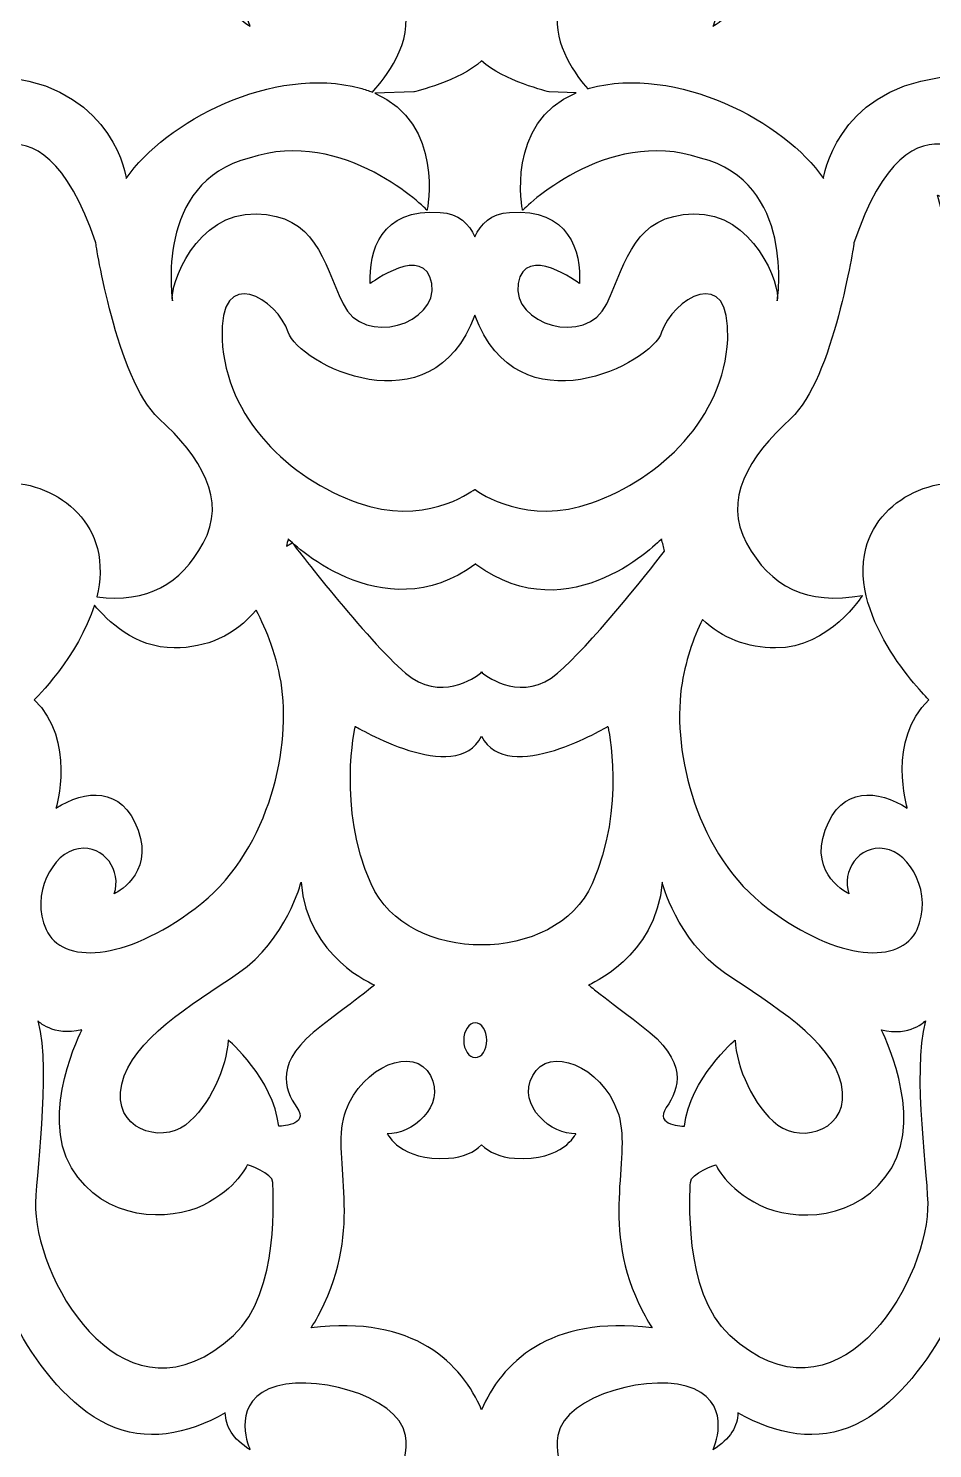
# Model space of a CAD drawing. Header units: centimetres. Extents: x 1.5 to 12, y -1.5 to 9.
# Drawn here: x 8.767 to 9.972, y 1.805 to 3.698 of the extents above; entities that cross this region are included whole.
import ezdxf

# ---------------------------------------------------------------- set-up
doc = ezdxf.new("R2010")
doc.units = ezdxf.units.CM
doc.header["$MEASUREMENT"] = 0
doc.layers.add('layer 1', color=7, linetype='Continuous')

msp = doc.modelspace()

# ---------------------------------------------------------------- linework, layer by layer
at = {"layer": 'layer 1', "color": 250, "lineweight": 30}
for points, knots in [([(6.8906, 9.00069), (6.8906, 9.00069), (12.00741, 9.00069), (12.00741, 9.00069), (12.00741, 9.00069), (12.00741, 9.00069), (12.00741, -1.47232), (12.00741, -1.47232), (12.00741, -1.47232), (12.00741, -1.47232), (6.8906, -1.47232), (6.8906, -1.47232), (6.8906, -1.47232), (6.8906, -1.47232), (6.8906, 9.00069), (6.8906, 9.00069)], [0, 0, 0, 0, 0.2, 0.2, 0.2, 0.2, 0.4, 0.4, 0.4, 0.4, 0.6, 0.6, 0.6, 0.6, 1, 1, 1, 1]), ([(8.65593, 3.61411), (8.6567, 3.62842), (8.65446, 3.64154), (8.65059, 3.65196), (8.65059, 3.65196), (8.63535, 3.69306), (8.57501, 3.71371), (8.57501, 3.71371), (8.57501, 3.71371), (8.57501, 3.71371), (8.60197, 3.61643), (8.52538, 3.58707), (8.52538, 3.58707), (8.44881, 3.55769), (8.40142, 3.60962), (8.40725, 3.66614), (8.40725, 3.66614), (8.41166, 3.70893), (8.43674, 3.75505), (8.45308, 3.7843), (8.45308, 3.7843), (8.45717, 3.78531), (8.4612, 3.78636), (8.46518, 3.78745), (8.46518, 3.78745), (8.52051, 3.80272), (8.57187, 3.83474), (8.60056, 3.85487), (8.60056, 3.85487), (8.65086, 3.87109), (8.70934, 3.9134), (8.71505, 3.94416), (8.71505, 3.94416), (8.71505, 3.94416), (8.77026, 3.78277), (8.87347, 3.73376), (8.87347, 3.73376), (8.92282, 3.7103), (8.97876, 3.72051), (9.02948, 3.74983), (9.02948, 3.74983), (9.02999, 3.73234), (9.03915, 3.71515), (9.06275, 3.70043), (9.06275, 3.70043), (9.06275, 3.70043), (9.03549, 3.75845), (9.08774, 3.78166), (9.08774, 3.78166), (9.14, 3.80486), (9.26044, 3.77392), (9.26953, 3.71978), (9.26953, 3.71978), (9.27771, 3.67092), (9.23414, 3.62209), (9.22553, 3.613), (9.22553, 3.613), (9.22055, 3.61499), (9.21525, 3.61677), (9.20961, 3.61832), (9.20961, 3.61832), (9.09386, 3.65003), (8.9487, 3.57324), (8.89769, 3.49808), (8.89769, 3.49808), (8.89769, 3.49808), (8.88198, 3.61327), (8.74339, 3.63261), (8.74339, 3.63261), (8.70842, 3.63749), (8.67896, 3.62955), (8.65593, 3.61411)], [0, 0, 0, 0, 0.0526316, 0.0526316, 0.0526316, 0.0526316, 0.1052632, 0.1052632, 0.1052632, 0.1052632, 0.1578947, 0.1578947, 0.1578947, 0.1578947, 0.2105263, 0.2105263, 0.2105263, 0.2105263, 0.2631579, 0.2631579, 0.2631579, 0.2631579, 0.3157895, 0.3157895, 0.3157895, 0.3157895, 0.3684211, 0.3684211, 0.3684211, 0.3684211, 0.4210526, 0.4210526, 0.4210526, 0.4210526, 0.4736842, 0.4736842, 0.4736842, 0.4736842, 0.5263158, 0.5263158, 0.5263158, 0.5263158, 0.5789474, 0.5789474, 0.5789474, 0.5789474, 0.6315789, 0.6315789, 0.6315789, 0.6315789, 0.6842105, 0.6842105, 0.6842105, 0.6842105, 0.7368421, 0.7368421, 0.7368421, 0.7368421, 0.7894737, 0.7894737, 0.7894737, 0.7894737, 0.8421053, 0.8421053, 0.8421053, 0.8421053, 0.8947368, 0.8947368, 0.8947368, 0.8947368, 1, 1, 1, 1]), ([(9.5125, 3.61766), (9.49878, 3.63333), (9.46549, 3.67654), (9.47275, 3.71978), (9.47275, 3.71978), (9.48184, 3.77392), (9.60224, 3.80486), (9.65451, 3.78166), (9.65451, 3.78166), (9.70678, 3.75845), (9.6795, 3.70043), (9.6795, 3.70043), (9.6795, 3.70043), (9.70312, 3.71515), (9.71227, 3.73234), (9.71279, 3.74983), (9.71279, 3.74983), (9.76349, 3.72051), (9.81944, 3.7103), (9.8688, 3.73376), (9.8688, 3.73376), (9.972, 3.78277), (10.0272, 3.94416), (10.0272, 3.94416), (10.0272, 3.94416), (10.0329, 3.9134), (10.09139, 3.87109), (10.1417, 3.85487), (10.1417, 3.85487), (10.17038, 3.83474), (10.22177, 3.80272), (10.27707, 3.78745), (10.27707, 3.78745), (10.28107, 3.78636), (10.28508, 3.78531), (10.28919, 3.7843), (10.28919, 3.7843), (10.30551, 3.75505), (10.33062, 3.70893), (10.33501, 3.66614), (10.33501, 3.66614), (10.34084, 3.60962), (10.29346, 3.55769), (10.21687, 3.58707), (10.21687, 3.58707), (10.14028, 3.61643), (10.16726, 3.71371), (10.16726, 3.71371), (10.16726, 3.71371), (10.16726, 3.71371), (10.1069, 3.69306), (10.09167, 3.65196), (10.09167, 3.65196), (10.0863, 3.6375), (10.08409, 3.61784), (10.08866, 3.597), (10.08866, 3.597), (10.06384, 3.62312), (10.02723, 3.63906), (9.98099, 3.63261), (9.98099, 3.63261), (9.8424, 3.61327), (9.8267, 3.49808), (9.8267, 3.49808), (9.8267, 3.49808), (9.77568, 3.57324), (9.63051, 3.65003), (9.51477, 3.61832), (9.51477, 3.61832), (9.514, 3.61811), (9.51326, 3.61788), (9.5125, 3.61766)], [0, 0, 0, 0, 0.0526316, 0.0526316, 0.0526316, 0.0526316, 0.1052632, 0.1052632, 0.1052632, 0.1052632, 0.1578947, 0.1578947, 0.1578947, 0.1578947, 0.2105263, 0.2105263, 0.2105263, 0.2105263, 0.2631579, 0.2631579, 0.2631579, 0.2631579, 0.3157895, 0.3157895, 0.3157895, 0.3157895, 0.3684211, 0.3684211, 0.3684211, 0.3684211, 0.4210526, 0.4210526, 0.4210526, 0.4210526, 0.4736842, 0.4736842, 0.4736842, 0.4736842, 0.5263158, 0.5263158, 0.5263158, 0.5263158, 0.5789474, 0.5789474, 0.5789474, 0.5789474, 0.6315789, 0.6315789, 0.6315789, 0.6315789, 0.6842105, 0.6842105, 0.6842105, 0.6842105, 0.7368421, 0.7368421, 0.7368421, 0.7368421, 0.7894737, 0.7894737, 0.7894737, 0.7894737, 0.8421053, 0.8421053, 0.8421053, 0.8421053, 0.8947368, 0.8947368, 0.8947368, 0.8947368, 1, 1, 1, 1]), ([(9.22879, 3.61165), (9.22879, 3.61165), (9.28087, 3.61342), (9.28087, 3.61342), (9.28087, 3.61342), (9.28087, 3.61342), (9.34287, 3.62832), (9.37112, 3.65469), (9.37112, 3.65469), (9.3994, 3.62832), (9.46138, 3.61342), (9.46138, 3.61342), (9.46138, 3.61342), (9.46138, 3.61342), (9.49694, 3.61221), (9.49694, 3.61221), (9.49694, 3.61221), (9.40192, 3.57255), (9.42579, 3.45556), (9.42579, 3.45556), (9.42579, 3.45556), (9.42579, 3.45556), (9.53558, 3.56776), (9.66281, 3.52522), (9.66281, 3.52522), (9.79005, 3.49322), (9.76517, 3.33561), (9.76515, 3.33481), (9.76515, 3.33481), (9.76967, 3.35606), (9.73332, 3.45276), (9.65379, 3.45083), (9.65379, 3.45083), (9.57427, 3.44891), (9.56518, 3.38894), (9.53791, 3.33094), (9.53791, 3.33094), (9.51065, 3.27291), (9.41069, 3.30384), (9.41977, 3.358), (9.41977, 3.358), (9.42886, 3.41215), (9.50157, 3.358), (9.50157, 3.358), (9.50157, 3.358), (9.50385, 3.40055), (9.48794, 3.45857), (9.40841, 3.45276), (9.40841, 3.45276), (9.38375, 3.45096), (9.36976, 3.43765), (9.36219, 3.42015), (9.36219, 3.42015), (9.3546, 3.43765), (9.34062, 3.45096), (9.31597, 3.45276), (9.31597, 3.45276), (9.23645, 3.45857), (9.22053, 3.40055), (9.22281, 3.358), (9.22281, 3.358), (9.22281, 3.358), (9.29552, 3.41215), (9.30461, 3.358), (9.30461, 3.358), (9.31371, 3.30384), (9.21372, 3.27291), (9.18644, 3.33094), (9.18644, 3.33094), (9.15919, 3.38894), (9.1501, 3.44891), (9.07057, 3.45083), (9.07057, 3.45083), (8.99104, 3.45276), (8.95468, 3.35606), (8.95924, 3.33481), (8.95924, 3.33481), (8.9592, 3.33561), (8.93433, 3.49322), (9.06155, 3.52522), (9.06155, 3.52522), (9.1888, 3.56776), (9.29855, 3.45556), (9.29855, 3.45556), (9.29855, 3.45556), (9.29855, 3.45556), (9.32224, 3.57146), (9.22879, 3.61165)], [0, 0, 0, 0, 0.0434783, 0.0434783, 0.0434783, 0.0434783, 0.0869565, 0.0869565, 0.0869565, 0.0869565, 0.1304348, 0.1304348, 0.1304348, 0.1304348, 0.173913, 0.173913, 0.173913, 0.173913, 0.2173913, 0.2173913, 0.2173913, 0.2173913, 0.2608696, 0.2608696, 0.2608696, 0.2608696, 0.3043478, 0.3043478, 0.3043478, 0.3043478, 0.3478261, 0.3478261, 0.3478261, 0.3478261, 0.3913043, 0.3913043, 0.3913043, 0.3913043, 0.4347826, 0.4347826, 0.4347826, 0.4347826, 0.4782609, 0.4782609, 0.4782609, 0.4782609, 0.5217391, 0.5217391, 0.5217391, 0.5217391, 0.5652174, 0.5652174, 0.5652174, 0.5652174, 0.6086957, 0.6086957, 0.6086957, 0.6086957, 0.6521739, 0.6521739, 0.6521739, 0.6521739, 0.6956522, 0.6956522, 0.6956522, 0.6956522, 0.7391304, 0.7391304, 0.7391304, 0.7391304, 0.7826087, 0.7826087, 0.7826087, 0.7826087, 0.826087, 0.826087, 0.826087, 0.826087, 0.8695652, 0.8695652, 0.8695652, 0.8695652, 0.9130435, 0.9130435, 0.9130435, 0.9130435, 1, 1, 1, 1]), ([(8.37381, 3.52629), (8.41661, 3.49506), (8.47474, 3.47848), (8.53625, 3.49518), (8.53625, 3.49518), (8.56257, 3.50232), (8.58357, 3.51194), (8.60017, 3.52302), (8.60017, 3.52302), (8.59403, 3.48099), (8.60788, 3.43799), (8.64569, 3.416), (8.64569, 3.416), (8.64569, 3.416), (8.7252, 3.37928), (8.74566, 3.47595), (8.74566, 3.47595), (8.74566, 3.47595), (8.69795, 3.45276), (8.68204, 3.48176), (8.68204, 3.48176), (8.66614, 3.51076), (8.78202, 3.63839), (8.85699, 3.41215), (8.85699, 3.41215), (8.85699, 3.41215), (8.88426, 3.23038), (8.94106, 3.17817), (8.94106, 3.17817), (8.99788, 3.12595), (9.03194, 3.06986), (9.00014, 3.01185), (9.00014, 3.01185), (8.97016, 2.95714), (8.92601, 2.9317), (8.85822, 2.94031), (8.85822, 2.94031), (8.86337, 2.96145), (8.86456, 2.98339), (8.8591, 3.00482), (8.8591, 3.00482), (8.8406, 3.07753), (8.7486, 3.11341), (8.68404, 3.0797), (8.68404, 3.0797), (8.70119, 3.10443), (8.70924, 3.13313), (8.70924, 3.16024), (8.70924, 3.16024), (8.70924, 3.22484), (8.5515, 3.33755), (8.4771, 3.1767), (8.4771, 3.1767), (8.4771, 3.1767), (8.49198, 3.19569), (8.55893, 3.20077), (8.55893, 3.20077), (8.62591, 3.20583), (8.65568, 3.13619), (8.59317, 3.10326), (8.59317, 3.10326), (8.53066, 3.07032), (8.44733, 3.12097), (8.43692, 3.17037), (8.43692, 3.17037), (8.43353, 3.18647), (8.44086, 3.20863), (8.44934, 3.23576), (8.44934, 3.23576), (8.50367, 3.27147), (8.5598, 3.34056), (8.53515, 3.33121), (8.53515, 3.33121), (8.51873, 3.32501), (8.48829, 3.31785), (8.46723, 3.31324), (8.46723, 3.31324), (8.47175, 3.35621), (8.46577, 3.4055), (8.43097, 3.45912), (8.43097, 3.45912), (8.41359, 3.48591), (8.39427, 3.50816), (8.37381, 3.52629)], [0, 0, 0, 0, 0.0454545, 0.0454545, 0.0454545, 0.0454545, 0.0909091, 0.0909091, 0.0909091, 0.0909091, 0.1363636, 0.1363636, 0.1363636, 0.1363636, 0.1818182, 0.1818182, 0.1818182, 0.1818182, 0.2272727, 0.2272727, 0.2272727, 0.2272727, 0.2727273, 0.2727273, 0.2727273, 0.2727273, 0.3181818, 0.3181818, 0.3181818, 0.3181818, 0.3636364, 0.3636364, 0.3636364, 0.3636364, 0.4090909, 0.4090909, 0.4090909, 0.4090909, 0.4545455, 0.4545455, 0.4545455, 0.4545455, 0.5, 0.5, 0.5, 0.5, 0.5454545, 0.5454545, 0.5454545, 0.5454545, 0.5909091, 0.5909091, 0.5909091, 0.5909091, 0.6363636, 0.6363636, 0.6363636, 0.6363636, 0.6818182, 0.6818182, 0.6818182, 0.6818182, 0.7272727, 0.7272727, 0.7272727, 0.7272727, 0.7727273, 0.7727273, 0.7727273, 0.7727273, 0.8181818, 0.8181818, 0.8181818, 0.8181818, 0.8636364, 0.8636364, 0.8636364, 0.8636364, 0.9090909, 0.9090909, 0.9090909, 0.9090909, 1, 1, 1, 1]), ([(10.12042, 3.5406), (10.13904, 3.52215), (10.16657, 3.50589), (10.20601, 3.49518), (10.20601, 3.49518), (10.26753, 3.47847), (10.32568, 3.49506), (10.36847, 3.5263), (10.36847, 3.5263), (10.348, 3.50818), (10.32868, 3.48592), (10.31129, 3.45912), (10.31129, 3.45912), (10.27648, 3.4055), (10.27049, 3.35621), (10.27503, 3.31324), (10.27503, 3.31324), (10.25398, 3.31785), (10.22354, 3.32501), (10.20712, 3.33121), (10.20712, 3.33121), (10.18246, 3.34056), (10.23858, 3.27147), (10.29293, 3.23576), (10.29293, 3.23576), (10.3014, 3.20863), (10.30874, 3.18647), (10.30536, 3.17037), (10.30536, 3.17037), (10.29492, 3.12097), (10.21159, 3.07032), (10.14908, 3.10326), (10.14908, 3.10326), (10.0866, 3.13619), (10.11635, 3.20583), (10.18331, 3.20077), (10.18331, 3.20077), (10.25028, 3.19569), (10.26514, 3.1767), (10.26514, 3.1767), (10.26514, 3.1767), (10.19076, 3.33755), (10.03301, 3.22484), (10.03301, 3.16024), (10.03301, 3.16024), (10.03301, 3.13313), (10.04106, 3.10443), (10.05823, 3.0797), (10.05823, 3.0797), (9.99366, 3.11341), (9.90168, 3.07753), (9.88315, 3.00482), (9.88315, 3.00482), (9.85877, 2.90905), (9.9672, 2.80317), (9.9672, 2.80317), (9.9672, 2.80317), (9.91104, 2.74924), (9.93841, 2.65853), (9.93841, 2.65853), (9.93841, 2.65853), (9.89952, 2.68304), (9.85057, 2.68917), (9.82897, 2.62913), (9.82897, 2.62913), (9.80736, 2.56906), (9.86064, 2.54455), (9.86064, 2.54455), (9.86064, 2.54455), (9.85057, 2.5752), (9.8736, 2.60952), (9.90816, 2.60462), (9.90816, 2.60462), (9.94273, 2.59972), (9.97297, 2.54333), (9.95136, 2.49674), (9.95136, 2.49674), (9.92976, 2.4502), (9.84767, 2.45386), (9.75263, 2.52494), (9.75263, 2.52494), (9.65759, 2.59603), (9.62548, 2.73176), (9.63726, 2.81856), (9.63726, 2.81856), (9.64208, 2.8542), (9.65351, 2.8856), (9.66533, 2.91027), (9.66533, 2.91027), (9.69203, 2.8846), (9.7256, 2.87219), (9.76283, 2.87219), (9.76283, 2.87219), (9.83482, 2.87219), (9.87875, 2.94224), (9.87875, 2.94224), (9.87875, 2.94224), (9.80376, 2.92869), (9.75606, 2.95385), (9.72424, 3.01185), (9.72424, 3.01185), (9.69243, 3.06986), (9.72652, 3.12595), (9.78331, 3.17817), (9.78331, 3.17817), (9.84011, 3.23038), (9.86738, 3.41215), (9.86738, 3.41215), (9.86738, 3.41215), (9.94236, 3.63839), (10.05823, 3.51076), (10.04233, 3.48176), (10.04233, 3.48176), (10.02642, 3.45276), (9.97873, 3.47595), (9.97873, 3.47595), (9.97873, 3.47595), (9.99916, 3.37928), (10.0787, 3.416), (10.0787, 3.416), (10.0787, 3.416), (10.1218, 3.44107), (10.13373, 3.49345), (10.12042, 3.5406)], [0, 0, 0, 0, 0.03125, 0.03125, 0.03125, 0.03125, 0.0625, 0.0625, 0.0625, 0.0625, 0.09375, 0.09375, 0.09375, 0.09375, 0.125, 0.125, 0.125, 0.125, 0.15625, 0.15625, 0.15625, 0.15625, 0.1875, 0.1875, 0.1875, 0.1875, 0.21875, 0.21875, 0.21875, 0.21875, 0.25, 0.25, 0.25, 0.25, 0.28125, 0.28125, 0.28125, 0.28125, 0.3125, 0.3125, 0.3125, 0.3125, 0.34375, 0.34375, 0.34375, 0.34375, 0.375, 0.375, 0.375, 0.375, 0.40625, 0.40625, 0.40625, 0.40625, 0.4375, 0.4375, 0.4375, 0.4375, 0.46875, 0.46875, 0.46875, 0.46875, 0.5, 0.5, 0.5, 0.5, 0.53125, 0.53125, 0.53125, 0.53125, 0.5625, 0.5625, 0.5625, 0.5625, 0.59375, 0.59375, 0.59375, 0.59375, 0.625, 0.625, 0.625, 0.625, 0.65625, 0.65625, 0.65625, 0.65625, 0.6875, 0.6875, 0.6875, 0.6875, 0.71875, 0.71875, 0.71875, 0.71875, 0.75, 0.75, 0.75, 0.75, 0.78125, 0.78125, 0.78125, 0.78125, 0.8125, 0.8125, 0.8125, 0.8125, 0.84375, 0.84375, 0.84375, 0.84375, 0.875, 0.875, 0.875, 0.875, 0.90625, 0.90625, 0.90625, 0.90625, 0.9375, 0.9375, 0.9375, 0.9375, 1, 1, 1, 1]), ([(9.36249, 3.08349), (9.36249, 3.08349), (9.3619, 3.08349), (9.3619, 3.08349), (9.3619, 3.08349), (9.35543, 3.0787), (9.2928, 3.03479), (9.20635, 3.06554), (9.20635, 3.06554), (9.115, 3.09805), (9.03029, 3.17863), (9.02532, 3.28323), (9.02532, 3.28323), (9.02034, 3.38785), (9.10006, 3.33553), (9.11333, 3.29312), (9.11333, 3.29312), (9.12649, 3.25121), (9.30516, 3.15959), (9.36219, 3.31592), (9.36219, 3.31592), (9.41921, 3.15959), (9.59791, 3.25121), (9.61103, 3.29312), (9.61103, 3.29312), (9.62432, 3.33553), (9.70404, 3.38785), (9.69906, 3.28323), (9.69906, 3.28323), (9.69408, 3.17863), (9.60937, 3.09805), (9.51804, 3.06554), (9.51804, 3.06554), (9.43165, 3.0348), (9.36907, 3.07859), (9.36249, 3.08349)], [0, 0, 0, 0, 0.1, 0.1, 0.1, 0.1, 0.2, 0.2, 0.2, 0.2, 0.3, 0.3, 0.3, 0.3, 0.4, 0.4, 0.4, 0.4, 0.5, 0.5, 0.5, 0.5, 0.6, 0.6, 0.6, 0.6, 0.7, 0.7, 0.7, 0.7, 0.8, 0.8, 0.8, 0.8, 1, 1, 1, 1]), ([(9.11104, 3.00772), (9.11187, 3.01092), (9.11262, 3.01416), (9.11333, 3.01747), (9.11333, 3.01747), (9.11333, 3.01747), (9.23746, 2.89153), (9.36355, 2.98428), (9.36355, 2.98428), (9.36355, 2.98428), (9.36357, 2.98355), (9.36357, 2.98355), (9.36357, 2.98355), (9.4898, 2.89027), (9.61103, 3.01747), (9.61103, 3.01747), (9.61103, 3.01747), (9.61225, 3.01191), (9.61358, 3.00654), (9.61501, 3.00131), (9.61501, 3.00131), (9.58981, 2.96907), (9.51451, 2.87438), (9.47247, 2.8386), (9.47247, 2.8386), (9.42636, 2.79936), (9.38023, 2.83245), (9.37183, 2.83915), (9.37183, 2.83915), (9.37183, 2.83915), (9.37179, 2.84028), (9.37179, 2.84028), (9.37179, 2.84028), (9.37179, 2.84028), (9.37155, 2.84007), (9.37112, 2.83971), (9.37112, 2.83971), (9.37069, 2.84007), (9.37046, 2.84028), (9.37046, 2.84028), (9.37046, 2.84028), (9.37046, 2.84028), (9.37045, 2.83915), (9.37045, 2.83915), (9.37045, 2.83915), (9.36204, 2.83246), (9.31592, 2.79934), (9.26978, 2.8386), (9.26978, 2.8386), (9.21879, 2.88203), (9.11874, 3.01224), (9.11874, 3.01224), (9.11874, 3.01224), (9.11874, 3.01224), (9.11104, 3.00772), (9.11104, 3.00772)], [0, 0, 0, 0, 0.0666667, 0.0666667, 0.0666667, 0.0666667, 0.1333333, 0.1333333, 0.1333333, 0.1333333, 0.2, 0.2, 0.2, 0.2, 0.2666667, 0.2666667, 0.2666667, 0.2666667, 0.3333333, 0.3333333, 0.3333333, 0.3333333, 0.4, 0.4, 0.4, 0.4, 0.4666667, 0.4666667, 0.4666667, 0.4666667, 0.5333333, 0.5333333, 0.5333333, 0.5333333, 0.6, 0.6, 0.6, 0.6, 0.6666667, 0.6666667, 0.6666667, 0.6666667, 0.7333333, 0.7333333, 0.7333333, 0.7333333, 0.8, 0.8, 0.8, 0.8, 0.8666667, 0.8666667, 0.8666667, 0.8666667, 1, 1, 1, 1]), ([(8.85519, 2.92937), (8.87179, 2.90915), (8.90925, 2.87219), (8.96154, 2.87219), (8.96154, 2.87219), (9.00441, 2.87219), (9.04237, 2.88864), (9.07062, 2.92277), (9.07062, 2.92277), (9.08447, 2.89665), (9.09932, 2.86054), (9.10501, 2.81856), (9.10501, 2.81856), (9.11678, 2.73176), (9.08468, 2.59603), (8.98961, 2.52494), (8.98961, 2.52494), (8.89458, 2.45386), (8.81249, 2.4502), (8.79088, 2.49674), (8.79088, 2.49674), (8.76929, 2.54333), (8.79953, 2.59972), (8.83409, 2.60462), (8.83409, 2.60462), (8.86866, 2.60952), (8.8917, 2.5752), (8.88161, 2.54455), (8.88161, 2.54455), (8.88161, 2.54455), (8.9349, 2.56906), (8.91328, 2.62913), (8.91328, 2.62913), (8.8917, 2.68917), (8.84274, 2.68304), (8.80386, 2.65853), (8.80386, 2.65853), (8.80386, 2.65853), (8.83121, 2.74924), (8.77504, 2.80317), (8.77504, 2.80317), (8.77504, 2.80317), (8.83401, 2.86075), (8.85519, 2.92937)], [0, 0, 0, 0, 0.0833333, 0.0833333, 0.0833333, 0.0833333, 0.1666667, 0.1666667, 0.1666667, 0.1666667, 0.25, 0.25, 0.25, 0.25, 0.3333333, 0.3333333, 0.3333333, 0.3333333, 0.4166667, 0.4166667, 0.4166667, 0.4166667, 0.5, 0.5, 0.5, 0.5, 0.5833333, 0.5833333, 0.5833333, 0.5833333, 0.6666667, 0.6666667, 0.6666667, 0.6666667, 0.75, 0.75, 0.75, 0.75, 0.8333333, 0.8333333, 0.8333333, 0.8333333, 1, 1, 1, 1]), ([(9.51839, 2.55763), (9.56398, 2.65978), (9.5395, 2.76763), (9.5395, 2.76763), (9.5395, 2.76763), (9.5395, 2.76763), (9.40554, 2.68687), (9.37112, 2.75451), (9.37112, 2.75451), (9.33671, 2.68687), (9.20276, 2.76763), (9.20276, 2.76763), (9.20276, 2.76763), (9.20276, 2.76763), (9.17828, 2.65978), (9.22388, 2.55763), (9.22388, 2.55763), (9.27243, 2.44887), (9.47002, 2.44931), (9.51839, 2.55763)], [0, 0, 0, 0, 0.1666667, 0.1666667, 0.1666667, 0.1666667, 0.3333333, 0.3333333, 0.3333333, 0.3333333, 0.5, 0.5, 0.5, 0.5, 0.6666667, 0.6666667, 0.6666667, 0.6666667, 1, 1, 1, 1]), ([(9.22859, 2.42288), (9.22859, 2.42288), (9.13836, 2.4596), (9.13051, 2.55978), (9.13051, 2.55978), (9.13051, 2.55978), (9.11118, 2.48328), (9.04723, 2.43915), (9.04723, 2.43915), (8.98329, 2.39503), (8.90553, 2.3509), (8.8917, 2.29061), (8.8917, 2.29061), (8.87788, 2.23031), (8.94354, 2.21117), (8.97636, 2.2362), (8.97636, 2.2362), (9.00921, 2.26119), (9.03166, 2.31413), (9.0334, 2.34942), (9.0334, 2.34942), (9.0334, 2.34942), (9.09389, 2.29796), (9.10081, 2.23471), (9.10081, 2.23471), (9.10081, 2.23471), (9.14228, 2.23471), (9.12499, 2.25972), (9.12499, 2.25972), (9.10772, 2.28473), (9.09389, 2.32001), (9.15784, 2.36855), (9.15784, 2.36855), (9.22176, 2.4171), (9.22859, 2.42288), (9.22859, 2.42288)], [0, 0, 0, 0, 0.1, 0.1, 0.1, 0.1, 0.2, 0.2, 0.2, 0.2, 0.3, 0.3, 0.3, 0.3, 0.4, 0.4, 0.4, 0.4, 0.5, 0.5, 0.5, 0.5, 0.6, 0.6, 0.6, 0.6, 0.7, 0.7, 0.7, 0.7, 0.8, 0.8, 0.8, 0.8, 1, 1, 1, 1]), ([(9.51366, 2.42288), (9.51366, 2.42288), (9.60392, 2.4596), (9.61175, 2.55978), (9.61175, 2.55978), (9.61175, 2.55978), (9.63111, 2.48328), (9.69504, 2.43915), (9.69504, 2.43915), (9.75898, 2.39503), (9.83675, 2.3509), (9.85057, 2.29061), (9.85057, 2.29061), (9.86439, 2.23031), (9.79872, 2.21117), (9.76589, 2.2362), (9.76589, 2.2362), (9.73306, 2.26119), (9.71059, 2.31413), (9.70886, 2.34942), (9.70886, 2.34942), (9.70886, 2.34942), (9.64837, 2.29796), (9.64146, 2.23471), (9.64146, 2.23471), (9.64146, 2.23471), (9.59998, 2.23471), (9.61727, 2.25972), (9.61727, 2.25972), (9.63454, 2.28473), (9.64837, 2.32001), (9.58444, 2.36855), (9.58444, 2.36855), (9.5205, 2.4171), (9.51366, 2.42288), (9.51366, 2.42288)], [0, 0, 0, 0, 0.1, 0.1, 0.1, 0.1, 0.2, 0.2, 0.2, 0.2, 0.3, 0.3, 0.3, 0.3, 0.4, 0.4, 0.4, 0.4, 0.5, 0.5, 0.5, 0.5, 0.6, 0.6, 0.6, 0.6, 0.7, 0.7, 0.7, 0.7, 0.8, 0.8, 0.8, 0.8, 1, 1, 1, 1]), ([(9.09288, 2.15984), (9.09292, 2.14783), (9.10359, 2.01374), (9.04048, 1.95577), (9.04048, 1.95577), (8.89869, 1.82551), (8.78107, 2.02014), (8.7767, 2.1242), (8.7767, 2.1242), (8.77519, 2.16096), (8.7983, 2.30537), (8.7798, 2.37494), (8.7798, 2.37494), (8.7798, 2.37494), (8.79985, 2.35394), (8.83842, 2.36313), (8.83842, 2.36313), (8.83842, 2.36313), (8.78132, 2.25155), (8.82452, 2.17933), (8.82452, 2.17933), (8.86772, 2.10713), (8.95563, 2.10713), (9.00036, 2.12945), (9.00036, 2.12945), (9.04512, 2.15176), (9.05898, 2.18328), (9.05898, 2.18328), (9.05898, 2.18328), (9.05898, 2.18328), (9.09286, 2.17185), (9.09288, 2.15984)], [0, 0, 0, 0, 0.1111111, 0.1111111, 0.1111111, 0.1111111, 0.2222222, 0.2222222, 0.2222222, 0.2222222, 0.3333333, 0.3333333, 0.3333333, 0.3333333, 0.4444444, 0.4444444, 0.4444444, 0.4444444, 0.5555556, 0.5555556, 0.5555556, 0.5555556, 0.6666667, 0.6666667, 0.6666667, 0.6666667, 0.7777778, 0.7777778, 0.7777778, 0.7777778, 1, 1, 1, 1]), ([(9.36269, 2.37237), (9.37118, 2.37237), (9.37811, 2.36196), (9.37811, 2.34919), (9.37811, 2.34919), (9.37811, 2.33644), (9.37118, 2.32604), (9.36269, 2.32604), (9.36269, 2.32604), (9.35419, 2.32604), (9.34727, 2.33644), (9.34727, 2.34919), (9.34727, 2.34919), (9.34727, 2.36196), (9.35419, 2.37237), (9.36269, 2.37237)], [0, 0, 0, 0, 0.2, 0.2, 0.2, 0.2, 0.4, 0.4, 0.4, 0.4, 0.6, 0.6, 0.6, 0.6, 1, 1, 1, 1]), ([(9.64937, 2.15984), (9.64934, 2.14783), (9.63868, 2.01374), (9.70177, 1.95577), (9.70177, 1.95577), (9.84357, 1.82551), (9.96119, 2.02014), (9.96556, 2.1242), (9.96556, 2.1242), (9.9671, 2.16096), (9.94397, 2.30537), (9.96247, 2.37494), (9.96247, 2.37494), (9.96247, 2.37494), (9.94244, 2.35394), (9.90386, 2.36313), (9.90386, 2.36313), (9.90386, 2.36313), (9.96093, 2.25155), (9.91773, 2.17933), (9.91773, 2.17933), (9.87455, 2.10713), (9.78663, 2.10713), (9.74189, 2.12945), (9.74189, 2.12945), (9.69715, 2.15176), (9.68327, 2.18328), (9.68327, 2.18328), (9.68327, 2.18328), (9.68327, 2.18328), (9.6494, 2.17185), (9.64937, 2.15984)], [0, 0, 0, 0, 0.1111111, 0.1111111, 0.1111111, 0.1111111, 0.2222222, 0.2222222, 0.2222222, 0.2222222, 0.3333333, 0.3333333, 0.3333333, 0.3333333, 0.4444444, 0.4444444, 0.4444444, 0.4444444, 0.5555556, 0.5555556, 0.5555556, 0.5555556, 0.6666667, 0.6666667, 0.6666667, 0.6666667, 0.7777778, 0.7777778, 0.7777778, 0.7777778, 1, 1, 1, 1]), ([(9.37113, 1.85653), (9.39673, 1.91709), (9.46096, 1.98375), (9.59829, 1.96573), (9.59829, 1.96573), (9.59179, 1.97625), (9.58592, 1.98701), (9.58079, 1.99793), (9.58079, 1.99793), (9.52798, 2.11027), (9.57359, 2.19607), (9.55199, 2.25531), (9.55199, 2.25531), (9.53037, 2.31454), (9.46077, 2.34315), (9.43919, 2.30229), (9.43919, 2.30229), (9.41758, 2.26143), (9.46557, 2.22262), (9.49677, 2.22467), (9.49677, 2.22467), (9.49677, 2.22467), (9.47998, 2.18789), (9.41518, 2.19199), (9.41518, 2.19199), (9.3955, 2.19323), (9.38114, 2.19994), (9.37112, 2.20994), (9.37112, 2.20994), (9.36113, 2.19994), (9.34676, 2.19323), (9.32708, 2.19199), (9.32708, 2.19199), (9.26228, 2.18789), (9.24549, 2.22467), (9.24549, 2.22467), (9.24549, 2.22467), (9.2767, 2.22262), (9.32468, 2.26143), (9.30309, 2.30229), (9.30309, 2.30229), (9.28149, 2.34315), (9.21186, 2.31454), (9.19028, 2.25531), (9.19028, 2.25531), (9.16867, 2.19607), (9.21429, 2.11027), (9.16148, 1.99793), (9.16148, 1.99793), (9.15635, 1.98701), (9.15048, 1.97625), (9.14396, 1.96573), (9.14396, 1.96573), (9.2813, 1.98375), (9.34555, 1.91709), (9.37113, 1.85653)], [0, 0, 0, 0, 0.0666667, 0.0666667, 0.0666667, 0.0666667, 0.1333333, 0.1333333, 0.1333333, 0.1333333, 0.2, 0.2, 0.2, 0.2, 0.2666667, 0.2666667, 0.2666667, 0.2666667, 0.3333333, 0.3333333, 0.3333333, 0.3333333, 0.4, 0.4, 0.4, 0.4, 0.4666667, 0.4666667, 0.4666667, 0.4666667, 0.5333333, 0.5333333, 0.5333333, 0.5333333, 0.6, 0.6, 0.6, 0.6, 0.6666667, 0.6666667, 0.6666667, 0.6666667, 0.7333333, 0.7333333, 0.7333333, 0.7333333, 0.8, 0.8, 0.8, 0.8, 0.8666667, 0.8666667, 0.8666667, 0.8666667, 1, 1, 1, 1]), ([(8.65606, 1.72514), (8.65578, 1.73624), (8.65371, 1.74637), (8.65059, 1.75475), (8.65059, 1.75475), (8.63535, 1.79585), (8.57501, 1.8165), (8.57501, 1.8165), (8.57501, 1.8165), (8.57501, 1.8165), (8.60197, 1.71922), (8.52538, 1.68986), (8.52538, 1.68986), (8.44881, 1.66048), (8.40142, 1.71242), (8.40725, 1.76893), (8.40725, 1.76893), (8.41166, 1.81173), (8.43674, 1.85784), (8.45308, 1.8871), (8.45308, 1.8871), (8.45717, 1.8881), (8.4612, 1.88916), (8.46518, 1.89025), (8.46518, 1.89025), (8.52051, 1.90551), (8.57187, 1.93753), (8.60056, 1.95767), (8.60056, 1.95767), (8.65086, 1.97388), (8.70934, 2.01619), (8.71505, 2.04696), (8.71505, 2.04696), (8.71505, 2.04696), (8.77026, 1.88557), (8.87347, 1.83656), (8.87347, 1.83656), (8.92282, 1.81309), (8.97876, 1.82331), (9.02948, 1.85262), (9.02948, 1.85262), (9.02999, 1.83514), (9.03915, 1.81795), (9.06275, 1.80323), (9.06275, 1.80323), (9.06275, 1.80323), (9.03549, 1.86124), (9.08774, 1.88445), (9.08774, 1.88445), (9.14, 1.90765), (9.26044, 1.87671), (9.26953, 1.82257), (9.26953, 1.82257), (9.27659, 1.78043), (9.24513, 1.7383), (9.23083, 1.72169), (9.23083, 1.72169), (9.22435, 1.7246), (9.2173, 1.72716), (9.20961, 1.72926), (9.20961, 1.72926), (9.09386, 1.76098), (8.9487, 1.68419), (8.89769, 1.60903), (8.89769, 1.60903), (8.89769, 1.60903), (8.88198, 1.72421), (8.74339, 1.74356), (8.74339, 1.74356), (8.70849, 1.74842), (8.67907, 1.74054), (8.65606, 1.72514)], [0, 0, 0, 0, 0.0526316, 0.0526316, 0.0526316, 0.0526316, 0.1052632, 0.1052632, 0.1052632, 0.1052632, 0.1578947, 0.1578947, 0.1578947, 0.1578947, 0.2105263, 0.2105263, 0.2105263, 0.2105263, 0.2631579, 0.2631579, 0.2631579, 0.2631579, 0.3157895, 0.3157895, 0.3157895, 0.3157895, 0.3684211, 0.3684211, 0.3684211, 0.3684211, 0.4210526, 0.4210526, 0.4210526, 0.4210526, 0.4736842, 0.4736842, 0.4736842, 0.4736842, 0.5263158, 0.5263158, 0.5263158, 0.5263158, 0.5789474, 0.5789474, 0.5789474, 0.5789474, 0.6315789, 0.6315789, 0.6315789, 0.6315789, 0.6842105, 0.6842105, 0.6842105, 0.6842105, 0.7368421, 0.7368421, 0.7368421, 0.7368421, 0.7894737, 0.7894737, 0.7894737, 0.7894737, 0.8421053, 0.8421053, 0.8421053, 0.8421053, 0.8947368, 0.8947368, 0.8947368, 0.8947368, 1, 1, 1, 1]), ([(9.50708, 1.72693), (9.49165, 1.74608), (9.46632, 1.78432), (9.47275, 1.82257), (9.47275, 1.82257), (9.48184, 1.87671), (9.60224, 1.90765), (9.65451, 1.88445), (9.65451, 1.88445), (9.70678, 1.86124), (9.6795, 1.80323), (9.6795, 1.80323), (9.6795, 1.80323), (9.70312, 1.81795), (9.71227, 1.83514), (9.71279, 1.85262), (9.71279, 1.85262), (9.76349, 1.82331), (9.81944, 1.81309), (9.8688, 1.83656), (9.8688, 1.83656), (9.972, 1.88557), (10.0272, 2.04696), (10.0272, 2.04696), (10.0272, 2.04696), (10.0329, 2.01619), (10.09139, 1.97388), (10.1417, 1.95767), (10.1417, 1.95767), (10.17038, 1.93753), (10.22177, 1.90551), (10.27707, 1.89025), (10.27707, 1.89025), (10.28107, 1.88916), (10.28508, 1.8881), (10.28919, 1.8871), (10.28919, 1.8871), (10.30551, 1.85784), (10.33062, 1.81173), (10.33501, 1.76893), (10.33501, 1.76893), (10.34084, 1.71242), (10.29346, 1.66048), (10.21687, 1.68986), (10.21687, 1.68986), (10.14028, 1.71922), (10.16726, 1.8165), (10.16726, 1.8165), (10.16726, 1.8165), (10.16726, 1.8165), (10.1069, 1.79585), (10.09167, 1.75475), (10.09167, 1.75475), (10.08716, 1.74261), (10.08487, 1.72681), (10.08696, 1.70971), (10.08696, 1.70971), (10.06219, 1.73478), (10.02618, 1.74986), (9.98099, 1.74356), (9.98099, 1.74356), (9.8424, 1.72421), (9.8267, 1.60903), (9.8267, 1.60903), (9.8267, 1.60903), (9.77568, 1.68419), (9.63051, 1.76098), (9.51477, 1.72926), (9.51477, 1.72926), (9.51212, 1.72854), (9.50958, 1.72775), (9.50708, 1.72693)], [0, 0, 0, 0, 0.0526316, 0.0526316, 0.0526316, 0.0526316, 0.1052632, 0.1052632, 0.1052632, 0.1052632, 0.1578947, 0.1578947, 0.1578947, 0.1578947, 0.2105263, 0.2105263, 0.2105263, 0.2105263, 0.2631579, 0.2631579, 0.2631579, 0.2631579, 0.3157895, 0.3157895, 0.3157895, 0.3157895, 0.3684211, 0.3684211, 0.3684211, 0.3684211, 0.4210526, 0.4210526, 0.4210526, 0.4210526, 0.4736842, 0.4736842, 0.4736842, 0.4736842, 0.5263158, 0.5263158, 0.5263158, 0.5263158, 0.5789474, 0.5789474, 0.5789474, 0.5789474, 0.6315789, 0.6315789, 0.6315789, 0.6315789, 0.6842105, 0.6842105, 0.6842105, 0.6842105, 0.7368421, 0.7368421, 0.7368421, 0.7368421, 0.7894737, 0.7894737, 0.7894737, 0.7894737, 0.8421053, 0.8421053, 0.8421053, 0.8421053, 0.8947368, 0.8947368, 0.8947368, 0.8947368, 1, 1, 1, 1])]:
    msp.add_open_spline(points, degree=3, knots=knots, dxfattribs=at)

doc.saveas('drawing.dxf')
